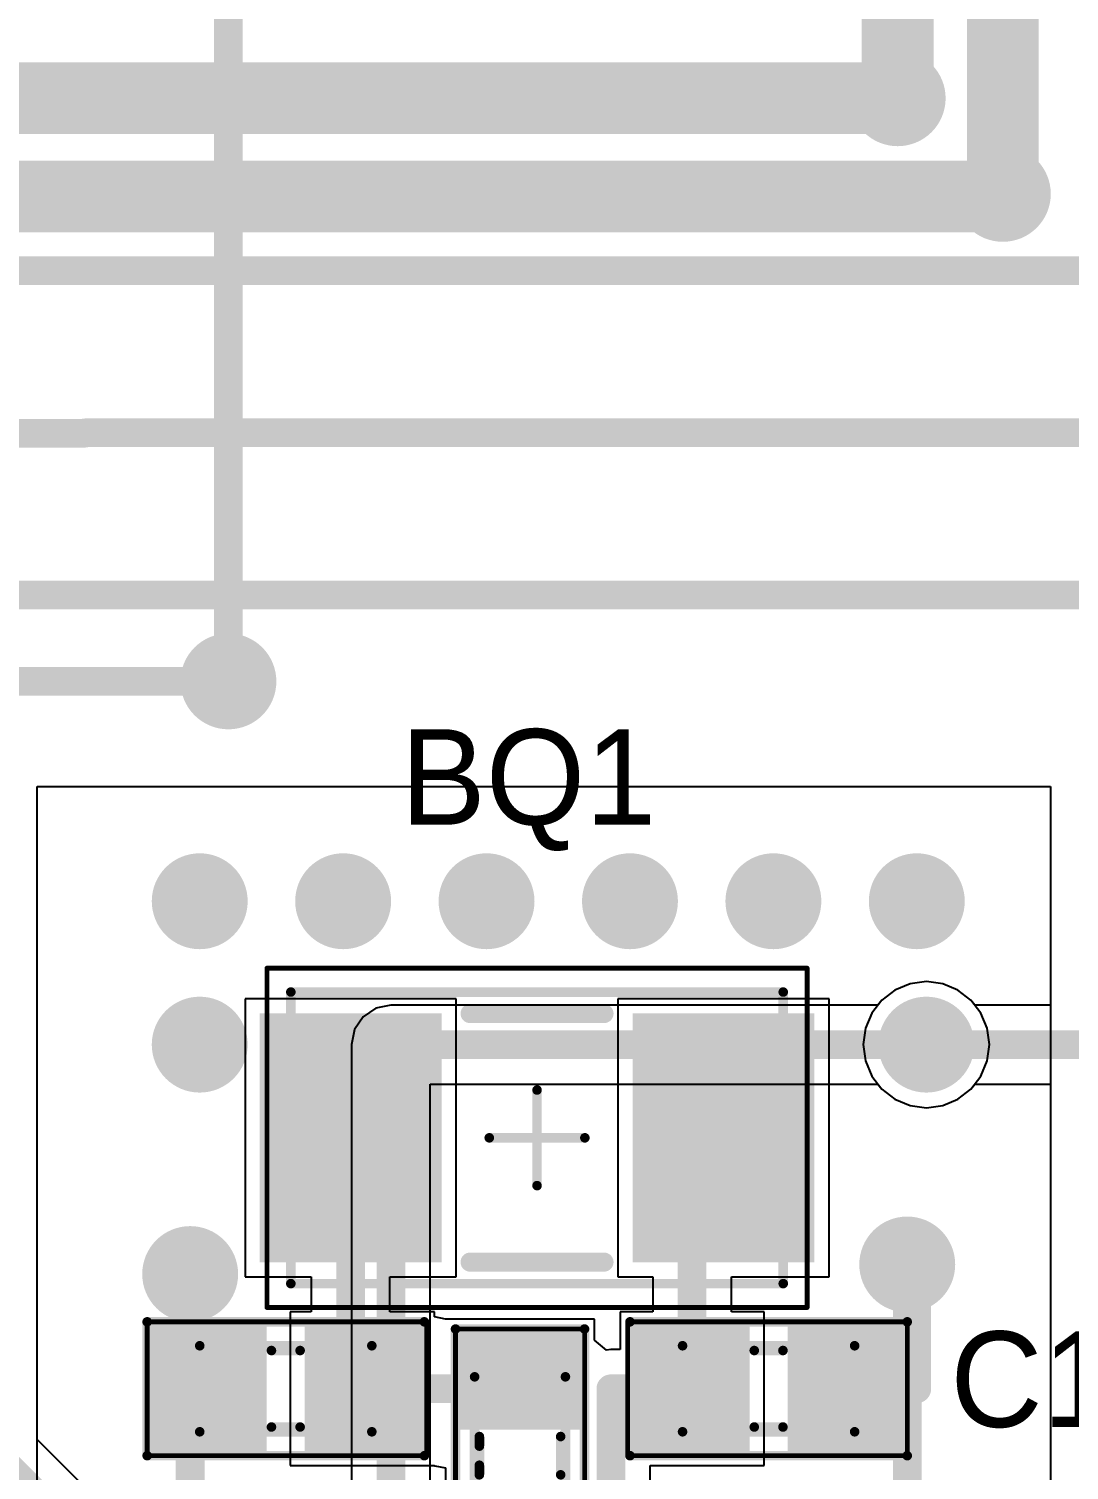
# Model space of a CAD drawing. Header units: millimetres. Extents: x 29 to 180, y 30 to 200.
# Drawn here: x 88.21 to 99.09, y 160.55 to 175.63 of the extents above; entities that cross this region are included whole.
import ezdxf

# ---------------------------------------------------------------- set-up
doc = ezdxf.new("R2010")
doc.units = ezdxf.units.MM
for name, color, linetype in [('BottomLayer', 5, 'Continuous'), ('BottomSolder', 6, 'Continuous'), ('Mechanical13', 56, 'Continuous'), ('Mechanical15', 56, 'Continuous'), ('MultiLayer', 9, 'Continuous'), ('TopLayer', 1, 'Continuous'), ('TopOverlay', 2, 'Continuous'), ('TopPaste', 8, 'Continuous'), ('TopSolder', 216, 'Continuous'), ('ViaHoleLayer', 16, 'Continuous')]:
    doc.layers.add(name, color=color, linetype=linetype)

# ---------------------------------------------------------------- blocks, each defined once
blk = doc.blocks.new('DFN390P500X135_2N_203')
at = {"layer": 'Mechanical13', "const_width": 0.0999998}
for points in [[(-2.5750012, -1.52500076), (-2.5750012, 1.52499822)], [(-2.5750012, 1.52499822), (2.57499866, 1.52499822)], [(2.57499866, -1.52500076), (2.57499866, 1.52499822)], [(-2.5750012, -1.52500076), (2.57499866, -1.52500076)]]:
    blk.add_lwpolyline(points, dxfattribs=at)
at = {"layer": 'Mechanical13', "const_width": 0.0499999}
for points in [[(-2.59999988, 1.52499822, 1), (-2.55000252, 1.52499822, 1)], [(-2.59999988, 1.52499822, 1), (-2.55000252, 1.52499822, 1)], [(2.54999998, 1.52499822, 1), (2.59999734, 1.52499822, 1)], [(2.54999998, 1.52499822, 1), (2.59999734, 1.52499822, 1)], [(-2.59999988, -1.52500076, 1), (-2.55000252, -1.52500076, 1)], [(-2.59999988, -1.52500076, 1), (-2.55000252, -1.52500076, 1)], [(2.54999998, -1.52500076, 1), (2.59999734, -1.52500076, 1)], [(2.54999998, -1.52500076, 1), (2.59999734, -1.52500076, 1)]]:
    blk.add_lwpolyline(points, format="xyb", close=True, dxfattribs=at)
at = {"layer": 'Mechanical15'}
for points, const_width in [([(-2.8250007, -1.77500026), (-2.8250007, 1.77500026)], 0.0499999), ([(-2.8250007, 1.77500026), (2.82499816, 1.77500026)], 0.0499999), ([(2.82499816, -1.77500026), (2.82499816, 1.77500026)], 0.0499999), ([(0, -0.50000154), (0, 0.499999)], 0.0999998), ([(-0.50000154, 0), (0.499999, 0)], 0.0999998), ([(-2.8250007, -1.77500026), (2.82499816, -1.77500026)], 0.0499999)]:
    blk.add_lwpolyline(points, dxfattribs=dict(at, const_width=const_width))
for points, const_width in [([(-2.83750004, 1.77500026, 1), (-2.81250136, 1.77500026, 1)], 0.02499868), ([(-2.83750004, 1.77500026, 1), (-2.81250136, 1.77500026, 1)], 0.02499868), ([(2.81249882, 1.77500026, 1), (2.8374975, 1.77500026, 1)], 0.02499868), ([(2.81249882, 1.77500026, 1), (2.8374975, 1.77500026, 1)], 0.02499868), ([(-0.02499868, 0.499999, 1), (0.02499868, 0.499999, 1)], 0.0499999), ([(-0.52500022, 0, 1), (-0.47500286, 0, 1)], 0.0499999), ([(0.47500032, 0, 1), (0.52499768, 0, 1)], 0.0499999), ([(-0.02499868, -0.50000154, 1), (0.02499868, -0.50000154, 1)], 0.0499999), ([(-2.83750004, -1.77500026, 1), (-2.81250136, -1.77500026, 1)], 0.02499868), ([(-2.83750004, -1.77500026, 1), (-2.81250136, -1.77500026, 1)], 0.02499868), ([(2.81249882, -1.77500026, 1), (2.8374975, -1.77500026, 1)], 0.02499868), ([(2.81249882, -1.77500026, 1), (2.8374975, -1.77500026, 1)], 0.02499868)]:
    blk.add_lwpolyline(points, format="xyb", close=True, dxfattribs=dict(at, const_width=const_width))
at = {"layer": 'TopLayer'}
for points in [[(-2.79999948, -1.20000014), (-1.10000288, -1.20000014), (-2.79999948, 1.20000014), (-1.10000288, 1.20000014)], [(1.10000034, -1.20000014), (2.79999694, -1.20000014), (1.10000034, 1.20000014), (2.79999694, 1.20000014)]]:
    blk.add_solid(points, dxfattribs=at)
at = {"layer": 'TopOverlay', "const_width": 0.1999996}
for points in [[(-0.7000011399999999, 1.29999994), (0.7000011399999999, 1.29999994)], [(-0.7000011399999999, -1.29999994), (0.7000011399999999, -1.29999994)]]:
    blk.add_lwpolyline(points, dxfattribs=at)
at = {"layer": 'TopOverlay', "const_width": 0.0999998}
for points in [[(-0.75000104, 1.29999994, 1), (-0.6500012399999999, 1.29999994, 1)], [(0.6500012399999999, 1.29999994, 1), (0.75000104, 1.29999994, 1)], [(-0.75000104, -1.29999994, 1), (-0.6500012399999999, -1.29999994, 1)], [(0.6500012399999999, -1.29999994, 1), (0.75000104, -1.29999994, 1)]]:
    blk.add_lwpolyline(points, format="xyb", close=True, dxfattribs=at)
at = {"layer": 'TopPaste'}
for points in [[(-2.79999948, -1.20000014), (-1.10000288, -1.20000014), (-2.79999948, 1.20000014), (-1.10000288, 1.20000014)], [(1.10000034, -1.20000014), (2.79999694, -1.20000014), (1.10000034, 1.20000014), (2.79999694, 1.20000014)]]:
    blk.add_solid(points, dxfattribs=at)
at = {"layer": 'TopSolder'}
for points in [[(-2.90159948, -1.30160014), (-0.99840288, -1.30160014), (-2.90159948, 1.30160014), (-0.99840288, 1.30160014)], [(0.99840034, -1.30160014), (2.90159694, -1.30160014), (0.99840034, 1.30160014), (2.90159694, 1.30160014)]]:
    blk.add_solid(points, dxfattribs=at)
blk = doc.blocks.new('SMD_C_0603_205')
at = {"layer": 'Mechanical13', "const_width": 0.0999998}
for points in [[(-0.90000074, -0.45000164), (-0.90000074, 0.4499991)], [(-0.90000074, 0.4499991), (0.8999982, 0.4499991)], [(0.8999982, -0.45000164), (0.8999982, 0.4499991)], [(-0.90000074, -0.45000164), (0.8999982, -0.45000164)]]:
    blk.add_lwpolyline(points, dxfattribs=at)
at = {"layer": 'Mechanical13', "const_width": 0.0499999}
for points in [[(-0.9249994199999999, 0.4499991, 1), (-0.8750020599999999, 0.4499991, 1)], [(-0.9249994199999999, 0.4499991, 1), (-0.8750020599999999, 0.4499991, 1)], [(0.8749995199999999, 0.4499991, 1), (0.9249968799999999, 0.4499991, 1)], [(0.8749995199999999, 0.4499991, 1), (0.9249968799999999, 0.4499991, 1)], [(-0.9249994199999999, -0.45000164, 1), (-0.8750020599999999, -0.45000164, 1)], [(-0.9249994199999999, -0.45000164, 1), (-0.8750020599999999, -0.45000164, 1)], [(0.8749995199999999, -0.45000164, 1), (0.9249968799999999, -0.45000164, 1)], [(0.8749995199999999, -0.45000164, 1), (0.9249968799999999, -0.45000164, 1)]]:
    blk.add_lwpolyline(points, format="xyb", close=True, dxfattribs=at)
at = {"layer": 'Mechanical15', "const_width": 0.0499999}
for points in [[(-1.47500086, -0.7000011399999999), (-1.47500086, 0.7000011399999999)], [(-1.47500086, 0.7000011399999999), (1.44999964, 0.7000011399999999)], [(1.44999964, -0.7000011399999999), (1.44999964, 0.7000011399999999)], [(-1.47500086, -0.7000011399999999), (1.44999964, -0.7000011399999999)]]:
    blk.add_lwpolyline(points, dxfattribs=at)
at = {"layer": 'Mechanical15', "const_width": 0.02499868}
for points in [[(-1.4875002, 0.7000011399999999, 1), (-1.46250152, 0.7000011399999999, 1)], [(-1.4875002, 0.7000011399999999, 1), (-1.46250152, 0.7000011399999999, 1)], [(1.4375003, 0.7000011399999999, 1), (1.46249898, 0.7000011399999999, 1)], [(1.4375003, 0.7000011399999999, 1), (1.46249898, 0.7000011399999999, 1)], [(-1.4875002, -0.7000011399999999, 1), (-1.46250152, -0.7000011399999999, 1)], [(-1.4875002, -0.7000011399999999, 1), (-1.46250152, -0.7000011399999999, 1)], [(1.4375003, -0.7000011399999999, 1), (1.46249898, -0.7000011399999999, 1)], [(1.4375003, -0.7000011399999999, 1), (1.46249898, -0.7000011399999999, 1)]]:
    blk.add_lwpolyline(points, format="xyb", close=True, dxfattribs=at)
at = {"layer": 'TopLayer'}
for points in [[(-0.30000194, -0.5499989), (-0.30000194, 0.5499989), (-1.29999994, -0.5499989), (-1.29999994, 0.5499989)], [(1.2999974, -0.5499989), (1.2999974, 0.5499989), (0.2999994, -0.5499989), (0.2999994, 0.5499989)]]:
    blk.add_solid(points, dxfattribs=at)
at = {"layer": 'TopOverlay', "const_width": 0.0999998}
for points in [[(-1.44999964, -0.7000011399999999), (-1.44999964, 0.7000011399999999)], [(-1.44999964, 0.7000011399999999), (1.44999964, 0.7000011399999999)], [(1.44999964, -0.7000011399999999), (1.44999964, 0.7000011399999999)], [(-0.1499997, 0.3999992), (0.1499997, 0.3999992)], [(-0.1499997, -0.40000174), (0.1499997, -0.40000174)], [(-1.44999964, -0.7000011399999999), (1.44999964, -0.7000011399999999)]]:
    blk.add_lwpolyline(points, dxfattribs=at)
at = {"layer": 'TopOverlay', "const_width": 0.0499999}
for points in [[(-1.47499832, 0.7000011399999999, 1), (-1.42500096, 0.7000011399999999, 1)], [(-1.47499832, 0.7000011399999999, 1), (-1.42500096, 0.7000011399999999, 1)], [(1.42500096, 0.7000011399999999, 1), (1.47499832, 0.7000011399999999, 1)], [(1.42500096, 0.7000011399999999, 1), (1.47499832, 0.7000011399999999, 1)], [(-0.17499838, 0.3999992, 1), (-0.12500102, 0.3999992, 1)], [(0.12500102, 0.3999992, 1), (0.17499838, 0.3999992, 1)], [(-0.17499838, -0.40000174, 1), (-0.12500102, -0.40000174, 1)], [(0.12500102, -0.40000174, 1), (0.17499838, -0.40000174, 1)], [(-1.47499832, -0.7000011399999999, 1), (-1.42500096, -0.7000011399999999, 1)], [(-1.47499832, -0.7000011399999999, 1), (-1.42500096, -0.7000011399999999, 1)], [(1.42500096, -0.7000011399999999, 1), (1.47499832, -0.7000011399999999, 1)], [(1.42500096, -0.7000011399999999, 1), (1.47499832, -0.7000011399999999, 1)]]:
    blk.add_lwpolyline(points, format="xyb", close=True, dxfattribs=at)
at = {"layer": 'TopPaste'}
for points in [[(-0.30000194, -0.5499989), (-0.30000194, 0.5499989), (-1.29999994, -0.5499989), (-1.29999994, 0.5499989)], [(1.2999974, -0.5499989), (1.2999974, 0.5499989), (0.2999994, -0.5499989), (0.2999994, 0.5499989)]]:
    blk.add_solid(points, dxfattribs=at)
at = {"layer": 'TopSolder'}
for points in [[(-0.19840194, -0.6515989), (-0.19840194, 0.6515989), (-1.40159994, -0.6515989), (-1.40159994, 0.6515989)], [(1.4015974, -0.6515989), (1.4015974, 0.6515989), (0.1983994, -0.6515989), (0.1983994, 0.6515989)]]:
    blk.add_solid(points, dxfattribs=at)
blk = doc.blocks.new('SMD_C_0603_206')
at = {"layer": 'Mechanical13', "const_width": 0.0999998}
for points in [[(-0.90000074, 0.4499991), (-0.90000074, -0.45000164)], [(0.8999982, 0.4499991), (-0.90000074, 0.4499991)], [(0.8999982, 0.4499991), (0.8999982, -0.45000164)], [(0.8999982, -0.45000164), (-0.90000074, -0.45000164)]]:
    blk.add_lwpolyline(points, dxfattribs=at)
at = {"layer": 'Mechanical13', "const_width": 0.0499999}
for points in [[(-0.9249994199999999, 0.4499991, 1), (-0.8750020599999999, 0.4499991, 1)], [(-0.9249994199999999, 0.4499991, 1), (-0.8750020599999999, 0.4499991, 1)], [(0.8749995199999999, 0.4499991, 1), (0.9249968799999999, 0.4499991, 1)], [(0.8749995199999999, 0.4499991, 1), (0.9249968799999999, 0.4499991, 1)], [(-0.9249994199999999, -0.45000164, 1), (-0.8750020599999999, -0.45000164, 1)], [(-0.9249994199999999, -0.45000164, 1), (-0.8750020599999999, -0.45000164, 1)], [(0.8749995199999999, -0.45000164, 1), (0.9249968799999999, -0.45000164, 1)], [(0.8749995199999999, -0.45000164, 1), (0.9249968799999999, -0.45000164, 1)]]:
    blk.add_lwpolyline(points, format="xyb", close=True, dxfattribs=at)
at = {"layer": 'Mechanical15', "const_width": 0.0499999}
for points in [[(-1.47500086, 0.7000011399999999), (-1.47500086, -0.7000011399999999)], [(1.44999964, 0.7000011399999999), (-1.47500086, 0.7000011399999999)], [(1.44999964, 0.7000011399999999), (1.44999964, -0.7000011399999999)], [(1.44999964, -0.7000011399999999), (-1.47500086, -0.7000011399999999)]]:
    blk.add_lwpolyline(points, dxfattribs=at)
at = {"layer": 'Mechanical15', "const_width": 0.02499868}
for points in [[(-1.4875002, 0.7000011399999999, 1), (-1.46250152, 0.7000011399999999, 1)], [(-1.4875002, 0.7000011399999999, 1), (-1.46250152, 0.7000011399999999, 1)], [(1.4375003, 0.7000011399999999, 1), (1.46249898, 0.7000011399999999, 1)], [(1.4375003, 0.7000011399999999, 1), (1.46249898, 0.7000011399999999, 1)], [(-1.4875002, -0.7000011399999999, 1), (-1.46250152, -0.7000011399999999, 1)], [(-1.4875002, -0.7000011399999999, 1), (-1.46250152, -0.7000011399999999, 1)], [(1.4375003, -0.7000011399999999, 1), (1.46249898, -0.7000011399999999, 1)], [(1.4375003, -0.7000011399999999, 1), (1.46249898, -0.7000011399999999, 1)]]:
    blk.add_lwpolyline(points, format="xyb", close=True, dxfattribs=at)
at = {"layer": 'TopLayer'}
for points in [[(-0.30000194, -0.5499989), (-0.30000194, 0.5499989), (-1.29999994, -0.5499989), (-1.29999994, 0.5499989)], [(1.2999974, -0.5499989), (1.2999974, 0.5499989), (0.2999994, -0.5499989), (0.2999994, 0.5499989)]]:
    blk.add_solid(points, dxfattribs=at)
at = {"layer": 'TopOverlay', "const_width": 0.0999998}
for points in [[(-1.44999964, 0.7000011399999999), (-1.44999964, -0.7000011399999999)], [(1.44999964, 0.7000011399999999), (-1.44999964, 0.7000011399999999)], [(1.44999964, 0.7000011399999999), (1.44999964, -0.7000011399999999)], [(0.1499997, 0.3999992), (-0.1499997, 0.3999992)], [(0.1499997, -0.40000174), (-0.1499997, -0.40000174)], [(1.44999964, -0.7000011399999999), (-1.44999964, -0.7000011399999999)]]:
    blk.add_lwpolyline(points, dxfattribs=at)
at = {"layer": 'TopOverlay', "const_width": 0.0499999}
for points in [[(-1.47499832, 0.7000011399999999, 1), (-1.42500096, 0.7000011399999999, 1)], [(-1.47499832, 0.7000011399999999, 1), (-1.42500096, 0.7000011399999999, 1)], [(1.42500096, 0.7000011399999999, 1), (1.47499832, 0.7000011399999999, 1)], [(1.42500096, 0.7000011399999999, 1), (1.47499832, 0.7000011399999999, 1)], [(-0.17499838, 0.3999992, 1), (-0.12500102, 0.3999992, 1)], [(0.12500102, 0.3999992, 1), (0.17499838, 0.3999992, 1)], [(-0.17499838, -0.40000174, 1), (-0.12500102, -0.40000174, 1)], [(0.12500102, -0.40000174, 1), (0.17499838, -0.40000174, 1)], [(-1.47499832, -0.7000011399999999, 1), (-1.42500096, -0.7000011399999999, 1)], [(-1.47499832, -0.7000011399999999, 1), (-1.42500096, -0.7000011399999999, 1)], [(1.42500096, -0.7000011399999999, 1), (1.47499832, -0.7000011399999999, 1)], [(1.42500096, -0.7000011399999999, 1), (1.47499832, -0.7000011399999999, 1)]]:
    blk.add_lwpolyline(points, format="xyb", close=True, dxfattribs=at)
at = {"layer": 'TopPaste'}
for points in [[(-0.30000194, -0.5499989), (-0.30000194, 0.5499989), (-1.29999994, -0.5499989), (-1.29999994, 0.5499989)], [(1.2999974, -0.5499989), (1.2999974, 0.5499989), (0.2999994, -0.5499989), (0.2999994, 0.5499989)]]:
    blk.add_solid(points, dxfattribs=at)
at = {"layer": 'TopSolder'}
for points in [[(-0.19840194, -0.6515989), (-0.19840194, 0.6515989), (-1.40159994, -0.6515989), (-1.40159994, 0.6515989)], [(1.4015974, -0.6515989), (1.4015974, 0.6515989), (0.1983994, -0.6515989), (0.1983994, 0.6515989)]]:
    blk.add_solid(points, dxfattribs=at)
blk = doc.blocks.new('SMD_R_0603_420')
at = {"layer": 'Mechanical13', "const_width": 0.0999998}
for points in [[(-0.8249996199999999, 0.47500032), (-0.8249996199999999, -0.47500032)], [(-0.8249996199999999, 0.47500032), (0.8249996199999999, 0.47500032)], [(0.8249996199999999, 0.47500032), (0.8249996199999999, -0.47500032)], [(-0.8249996199999999, -0.47500032), (0.8249996199999999, -0.47500032)]]:
    blk.add_lwpolyline(points, dxfattribs=at)
at = {"layer": 'Mechanical13', "const_width": 0.0499999}
for points in [[(-0.8499983, 0.47500032, 1), (-0.80000094, 0.47500032, 1)], [(-0.8499983, 0.47500032, 1), (-0.80000094, 0.47500032, 1)], [(0.80000094, 0.47500032, 1), (0.8499983, 0.47500032, 1)], [(0.80000094, 0.47500032, 1), (0.8499983, 0.47500032, 1)], [(-0.8499983, -0.47500032, 1), (-0.80000094, -0.47500032, 1)], [(-0.8499983, -0.47500032, 1), (-0.80000094, -0.47500032, 1)], [(0.80000094, -0.47500032, 1), (0.8499983, -0.47500032, 1)], [(0.80000094, -0.47500032, 1), (0.8499983, -0.47500032, 1)]]:
    blk.add_lwpolyline(points, format="xyb", close=True, dxfattribs=at)
at = {"layer": 'Mechanical15', "const_width": 0.0499999}
for points in [[(-1.32500116, 0.67499992), (-1.32500116, -0.67499992)], [(-1.32500116, 0.67499992), (1.32500116, 0.67499992)], [(1.32500116, 0.67499992), (1.32500116, -0.67499992)], [(-1.32500116, -0.67499992), (1.32500116, -0.67499992)]]:
    blk.add_lwpolyline(points, dxfattribs=at)
at = {"layer": 'Mechanical15', "const_width": 0.02499868}
for points in [[(-1.3375005, 0.67499992, 1), (-1.31250182, 0.67499992, 1)], [(-1.3375005, 0.67499992, 1), (-1.31250182, 0.67499992, 1)], [(1.31250182, 0.67499992, 1), (1.3375005, 0.67499992, 1)], [(1.31250182, 0.67499992, 1), (1.3375005, 0.67499992, 1)], [(-1.3375005, -0.67499992, 1), (-1.31250182, -0.67499992, 1)], [(-1.3375005, -0.67499992, 1), (-1.31250182, -0.67499992, 1)], [(1.31250182, -0.67499992, 1), (1.3375005, -0.67499992, 1)], [(1.31250182, -0.67499992, 1), (1.3375005, -0.67499992, 1)]]:
    blk.add_lwpolyline(points, format="xyb", close=True, dxfattribs=at)
at = {"layer": 'TopLayer'}
for points in [[(-0.37500052, -0.52500022), (-0.37500052, 0.52500022), (-1.17499892, -0.52500022), (-1.17499892, 0.52500022)], [(1.17499892, -0.52500022), (1.17499892, 0.52500022), (0.37500052, -0.52500022), (0.37500052, 0.52500022)]]:
    blk.add_solid(points, dxfattribs=at)
at = {"layer": 'TopOverlay', "const_width": 0.0999998}
for points in [[(-1.32500116, 0.67499992), (1.32500116, 0.67499992)], [(-1.32500116, 0.67499992), (-1.32500116, -0.67499992)], [(1.32500116, 0.67499992), (1.32500116, -0.67499992)], [(-0.1999996, 0.42500042), (-0.0999998, 0.42500042)], [(-0.0999998, 0.42500042), (0.0999998, 0.42500042)], [(0.0999998, 0.42500042), (0.1999996, 0.42500042)], [(-0.1999996, -0.42500042), (0.1999996, -0.42500042)], [(-1.32500116, -0.67499992), (1.32500116, -0.67499992)]]:
    blk.add_lwpolyline(points, dxfattribs=at)
at = {"layer": 'TopOverlay', "const_width": 0.0499999}
for points in [[(-1.34999984, 0.67499992, 1), (-1.30000248, 0.67499992, 1)], [(-1.34999984, 0.67499992, 1), (-1.30000248, 0.67499992, 1)], [(1.30000248, 0.67499992, 1), (1.34999984, 0.67499992, 1)], [(1.30000248, 0.67499992, 1), (1.34999984, 0.67499992, 1)], [(-0.22499828, 0.42500042, 1), (-0.17500092, 0.42500042, 1)], [(-0.12499848, 0.42500042, 1), (-0.07500111999999999, 0.42500042, 1)], [(-0.12499848, 0.42500042, 1), (-0.07500111999999999, 0.42500042, 1)], [(0.07500111999999999, 0.42500042, 1), (0.12499848, 0.42500042, 1)], [(0.07500111999999999, 0.42500042, 1), (0.12499848, 0.42500042, 1)], [(0.17500092, 0.42500042, 1), (0.22499828, 0.42500042, 1)], [(-0.22499828, -0.42500042, 1), (-0.17500092, -0.42500042, 1)], [(0.17500092, -0.42500042, 1), (0.22499828, -0.42500042, 1)], [(-1.34999984, -0.67499992, 1), (-1.30000248, -0.67499992, 1)], [(-1.34999984, -0.67499992, 1), (-1.30000248, -0.67499992, 1)], [(1.30000248, -0.67499992, 1), (1.34999984, -0.67499992, 1)], [(1.30000248, -0.67499992, 1), (1.34999984, -0.67499992, 1)]]:
    blk.add_lwpolyline(points, format="xyb", close=True, dxfattribs=at)
at = {"layer": 'TopPaste'}
for points in [[(-0.37500052, -0.52500022), (-0.37500052, 0.52500022), (-1.17499892, -0.52500022), (-1.17499892, 0.52500022)], [(1.17499892, -0.52500022), (1.17499892, 0.52500022), (0.37500052, -0.52500022), (0.37500052, 0.52500022)]]:
    blk.add_solid(points, dxfattribs=at)
at = {"layer": 'TopSolder'}
for points in [[(-0.27340052, -0.6266002199999999), (-0.27340052, 0.6266002199999999), (-1.27659892, -0.6266002199999999), (-1.27659892, 0.6266002199999999)], [(1.27659892, -0.6266002199999999), (1.27659892, 0.6266002199999999), (0.27340052, -0.6266002199999999), (0.27340052, 0.6266002199999999)]]:
    blk.add_solid(points, dxfattribs=at)

msp = doc.modelspace()

# ---------------------------------------------------------------- linework, layer by layer
at = {"layer": 'BottomLayer'}
for p, q in [((88.29999866, 167.6999948), (98.90000031999999, 167.69999988)), ((88.29999866, 158.5000005), (88.29999866, 167.6999948)), ((98.90000031999999, 167.69999988), (98.90000031999999, 158.49999542)), ((97.27017884, 165.57126906), (97.13356239999999, 165.46643818)), ((97.42927173999999, 165.63716682), (97.27017884, 165.57126906)), ((97.60000038, 165.65964328), (97.42927173999999, 165.63716682)), ((97.77072901999999, 165.63716682), (97.60000038, 165.65964328)), ((97.92982192, 165.57126906), (97.77072901999999, 165.63716682)), ((98.06643835999999, 165.46643818), (97.92982192, 165.57126906)), ((92.00000141999999, 165.41191454), (91.84236901999999, 165.38055824)), ((97.09172351999999, 165.41191454), (92.00000141999999, 165.41191454)), ((97.13356239999999, 165.46643818), (97.09172351999999, 165.41191454)), ((98.17126924, 165.32982174), (98.06643835999999, 165.46643818)), ((91.70873454, 165.29126708), (91.61944337999999, 165.1576326)), ((91.84236901999999, 165.38055824), (91.70873454, 165.29126708)), ((98.237167, 165.17072884), (98.17126924, 165.32982174)), ((91.61944337999999, 165.1576326), (91.58808708, 165.0000002)), ((98.25964345999999, 165.0000002), (98.237167, 165.17072884)), ((91.58808708, 165.0000002), (91.58808708, 160.3082773)), ((98.237167, 164.82927156), (98.25964345999999, 165.0000002)), ((98.17126924, 164.67017866), (98.237167, 164.82927156)), ((98.06643835999999, 164.53356222), (98.17126924, 164.67017866)), ((92.41191576, 160.3082773), (92.41191576, 164.58808586)), ((92.41191576, 164.58808586), (97.09172351999999, 164.58808586)), ((97.09172351999999, 164.58808586), (97.13356239999999, 164.53356222)), ((97.13356239999999, 164.53356222), (97.27017884, 164.42873134)), ((97.92982192, 164.42873134), (98.06643835999999, 164.53356222)), ((97.27017884, 164.42873134), (97.42927173999999, 164.36283358)), ((97.42927173999999, 164.36283358), (97.60000038, 164.34035712)), ((97.60000038, 164.34035712), (97.77072901999999, 164.36283358)), ((97.77072901999999, 164.36283358), (97.92982192, 164.42873134))]:
    msp.add_line(p, q, dxfattribs=at)
for points, const_width in [([(98.39986415999999, 173.89971316), (98.39986415999999, 198.90000098)], 0.75000104), ([(97.30000098, 174.90000072), (97.30000098, 198.50000178)], 0.75000104), ([(90.29999973999999, 168.80000022), (90.29999973999999, 183.5000013)], 0.2999994), ([(92.00000141999999, 159.80000044), (92.00000141999999, 165.0000002)], 0.2999994), ([(92.00000141999999, 165.0000002), (97.60000038, 165.0000002)], 0.2999994), ([(97.40000078, 159.00000204), (97.40000078, 162.69999972)], 0.2999994), ([(89.90000054, 159.00000204), (89.90000054, 162.59999992)], 0.2999994)]:
    msp.add_lwpolyline(points, dxfattribs=dict(at, const_width=const_width))
for points, const_width in [([(97.10000138, 174.90000072, 1), (97.50000057999999, 174.90000072, 1)], 0.3999992), ([(97.11250072, 174.90000072, 1), (97.48750124, 174.90000072, 1)], 0.37500052), ([(98.19986456, 173.89971316, 1), (98.59986375999999, 173.89971316, 1)], 0.3999992), ([(98.2123639, 173.89971316, 1), (98.58736442, 173.89971316, 1)], 0.37500052), ([(90.10000013999999, 168.80000022, 1), (90.49999933999999, 168.80000022, 1)], 0.3999992), ([(90.22500115999999, 168.80000022, 1), (90.37499831999999, 168.80000022, 1)], 0.1499997), ([(89.79997279999999, 166.49994894, 1), (90.19997199999999, 166.49994894, 1)], 0.3999992), ([(91.29997234, 166.49994894, 1), (91.69997153999999, 166.49994894, 1)], 0.3999992), ([(92.79997188, 166.49994894, 1), (93.19997108, 166.49994894, 1)], 0.3999992), ([(94.29997141999999, 166.49994894, 1), (94.69997061999999, 166.49994894, 1)], 0.3999992), ([(95.79997096, 166.49994894, 1), (96.19997015999999, 166.49994894, 1)], 0.3999992), ([(97.2999705, 166.49994894, 1), (97.6999697, 166.49994894, 1)], 0.3999992), ([(89.79997279999999, 164.9999494, 1), (90.19997199999999, 164.9999494, 1)], 0.3999992), ([(97.40000078, 165.0000002, 1), (97.79999998, 165.0000002, 1)], 0.3999992), ([(91.92500283999999, 165.0000002, 1), (92.07499999999999, 165.0000002, 1)], 0.1499997), ([(91.92500283999999, 165.0000002, 1), (92.07499999999999, 165.0000002, 1)], 0.1499997), ([(97.5250018, 165.0000002, 1), (97.67499896, 165.0000002, 1)], 0.1499997), ([(89.70000094, 162.59999992, 1), (90.10000013999999, 162.59999992, 1)], 0.3999992), ([(97.20000118, 162.69999972, 1), (97.60000038, 162.69999972, 1)], 0.3999992), ([(97.3250022, 162.69999972, 1), (97.47499936, 162.69999972, 1)], 0.1499997), ([(89.82500196, 162.59999992, 1), (89.97499911999999, 162.59999992, 1)], 0.1499997)]:
    msp.add_lwpolyline(points, format="xyb", close=True, dxfattribs=dict(at, const_width=const_width))
at = {"layer": 'BottomSolder', "const_width": 0.5015992}
for points in [[(97.04920138, 174.90000072, 1), (97.55080058, 174.90000072, 1)], [(98.14906456, 173.89971316, 1), (98.65066376, 173.89971316, 1)], [(90.04920014, 168.80000022, 1), (90.55079934, 168.80000022, 1)], [(89.7491728, 166.49994894, 1), (90.250772, 166.49994894, 1)], [(91.24917234, 166.49994894, 1), (91.75077153999999, 166.49994894, 1)], [(92.74917187999999, 166.49994894, 1), (93.25077107999999, 166.49994894, 1)], [(94.24917142, 166.49994894, 1), (94.75077062, 166.49994894, 1)], [(95.74917096, 166.49994894, 1), (96.25077015999999, 166.49994894, 1)], [(97.24917049999999, 166.49994894, 1), (97.75076969999999, 166.49994894, 1)], [(89.7491728, 164.9999494, 1), (90.250772, 164.9999494, 1)], [(97.34920077999999, 165.0000002, 1), (97.85079997999999, 165.0000002, 1)], [(97.14920117999999, 162.69999972, 1), (97.65080037999999, 162.69999972, 1)], [(89.64920094, 162.59999992, 1), (90.15080014, 162.59999992, 1)]]:
    msp.add_lwpolyline(points, format="xyb", close=True, dxfattribs=at)
at = {"layer": 'MultiLayer', "const_width": 0.3999992}
for points in [[(97.10000138, 174.90000072, 1), (97.50000057999999, 174.90000072, 1)], [(98.19986456, 173.89971316, 1), (98.59986375999999, 173.89971316, 1)], [(90.10000013999999, 168.80000022, 1), (90.49999933999999, 168.80000022, 1)], [(89.79997279999999, 166.49994894, 1), (90.19997199999999, 166.49994894, 1)], [(91.29997234, 166.49994894, 1), (91.69997153999999, 166.49994894, 1)], [(92.79997188, 166.49994894, 1), (93.19997108, 166.49994894, 1)], [(94.29997141999999, 166.49994894, 1), (94.69997061999999, 166.49994894, 1)], [(95.79997096, 166.49994894, 1), (96.19997015999999, 166.49994894, 1)], [(97.2999705, 166.49994894, 1), (97.6999697, 166.49994894, 1)], [(89.79997279999999, 164.9999494, 1), (90.19997199999999, 164.9999494, 1)], [(97.40000078, 165.0000002, 1), (97.79999998, 165.0000002, 1)], [(89.70000094, 162.59999992, 1), (90.10000013999999, 162.59999992, 1)], [(97.20000118, 162.69999972, 1), (97.60000038, 162.69999972, 1)]]:
    msp.add_lwpolyline(points, format="xyb", close=True, dxfattribs=at)
at = {"layer": 'TopLayer'}
for p, q in [((88.29999866, 160.86812124), (88.3000012, 167.69999988)), ((88.3000012, 167.69999988), (98.90000031999999, 167.69999988)), ((98.90000031999999, 167.69999988), (98.90000031999999, 165.41191454)), ((97.27017884, 165.57126906), (97.13356239999999, 165.46643818)), ((97.42927173999999, 165.63716682), (97.27017884, 165.57126906)), ((97.60000038, 165.65964328), (97.42927173999999, 165.63716682)), ((97.77072901999999, 165.63716682), (97.60000038, 165.65964328)), ((97.92982192, 165.57126906), (97.77072901999999, 165.63716682)), ((98.06643835999999, 165.46643818), (97.92982192, 165.57126906)), ((92.68212858, 165.47898832), (90.47413198, 165.47898832)), ((90.47413198, 165.47898832), (90.47413198, 162.57098804)), ((92.68212858, 162.57098804), (92.68212858, 165.47898832)), ((96.58212839999999, 165.47898832), (94.3741318, 165.47898832)), ((94.3741318, 165.47898832), (94.3741318, 162.57098804)), ((96.58212839999999, 162.57098804), (96.58212839999999, 165.47898832)), ((97.13356239999999, 165.46643818), (97.02873152, 165.32982174)), ((98.10827723999999, 165.41191454), (98.06643835999999, 165.46643818)), ((98.90000031999999, 165.41191454), (98.10827723999999, 165.41191454)), ((97.02873152, 165.32982174), (96.96283376, 165.17072884)), ((96.96283376, 165.17072884), (96.94035729999999, 165.0000002)), ((96.94035729999999, 165.0000002), (96.96283376, 164.82927156)), ((96.96283376, 164.82927156), (97.02873152, 164.67017866)), ((97.02873152, 164.67017866), (97.13356239999999, 164.53356222)), ((97.13356239999999, 164.53356222), (97.27017884, 164.42873134)), ((97.92982192, 164.42873134), (98.06643835999999, 164.53356222)), ((98.06643835999999, 164.53356222), (98.10827723999999, 164.58808586)), ((98.10827723999999, 164.58808586), (98.90000031999999, 164.58808586)), ((98.90000031999999, 164.58808586), (98.89999777999999, 160.40171882)), ((97.27017884, 164.42873134), (97.42927173999999, 164.36283358)), ((97.42927173999999, 164.36283358), (97.60000038, 164.34035712)), ((97.60000038, 164.34035712), (97.77072901999999, 164.36283358)), ((97.77072901999999, 164.36283358), (97.92982192, 164.42873134)), ((90.47413198, 162.57098804), (91.16621594, 162.57098804)), ((91.16621594, 162.57098804), (91.16621594, 162.20399868)), ((91.99004461999999, 162.20399868), (91.99004461999999, 162.57098804)), ((91.99004461999999, 162.57098804), (92.68212858, 162.57098804)), ((94.3741318, 162.57098804), (94.73809093999999, 162.57098804)), ((94.73809093999999, 162.57098804), (94.73809093999999, 162.20400122)), ((95.56191962, 162.20400122), (95.56191962, 162.57098804)), ((95.56191962, 162.57098804), (96.58212839999999, 162.57098804)), ((91.16621594, 162.20399868), (90.94600301999999, 162.20399868)), ((90.94600301999999, 162.20399868), (90.94600301999999, 160.59600088)), ((92.45400101999999, 162.20399868), (91.99004461999999, 162.20399868)), ((92.45400101999999, 162.15313264), (92.45400101999999, 162.20399868)), ((92.57100865999999, 162.12900264), (92.45400101999999, 162.15313264)), ((92.57100865999999, 162.1290001), (92.57100865999999, 162.12900264)), ((94.12900656, 162.1290001), (92.57100865999999, 162.1290001)), ((94.12900656, 161.90739018), (94.12900656, 162.1290001)), ((94.73809093999999, 162.20400122), (94.39600628, 162.20400122)), ((94.39600628, 162.20400122), (94.39600628, 161.81191666)), ((95.90400428, 162.20400122), (95.56191962, 162.20400122)), ((95.90400428, 160.59600342), (95.90400428, 162.20400122)), ((94.2560091, 161.80316382), (94.12900656, 161.90739018)), ((94.30000444, 161.81191666), (94.2560091, 161.80316382)), ((94.39600628, 161.81191666), (94.30000444, 161.81191666)), ((88.86640088, 160.30171902), (88.29999866, 160.86812124)), ((90.94600301999999, 160.59600088), (92.45104699999999, 160.59600088)), ((92.45104699999999, 160.59600088), (92.46046278, 160.59466738)), ((92.46046278, 160.59466738), (92.57100611999999, 160.57186834)), ((94.71191624, 159.30000144), (94.71191624, 160.59600342)), ((94.71191624, 160.59600342), (95.90400428, 160.59600342)), ((92.57100611999999, 160.57186834), (92.57100611999999, 160.31998924))]:
    msp.add_line(p, q, dxfattribs=at)
for points, const_width in [([(63.5, 174.90000072), (97.30000098, 174.90000072)], 0.75000104), ([(62.22900178, 173.87099846), (97.32900269999999, 173.87099846)], 0.75000104), ([(97.32900269999999, 173.871001), (98.3290007, 173.871001)], 0.75000104), ([(97.32900269999999, 173.87099846), (97.32900269999999, 173.871001)], 0.75000104), ([(98.3290007, 173.871001), (98.35771285999999, 173.89971316)], 0.75000104), ([(98.35771285999999, 173.89971316), (98.39986415999999, 173.89971316)], 0.75000104), ([(98.39986415999999, 173.89971316), (98.39986415999999, 173.90000018)], 0.75000104), ([(86.5413179, 173.09571172), (104.80000122, 173.09571172)], 0.2999994), ([(87.06697344, 171.3959996), (88.7959997, 171.3959996)], 0.2999994), ([(88.7959997, 171.3959996), (88.8000002, 171.4000001)], 0.2999994), ([(88.8000002, 171.4000001), (99.60000146, 171.4000001)], 0.2999994), ([(58.90400208, 169.70400146), (100.7960011, 169.70400146)], 0.2999994), ([(74.80000025999999, 168.80000022), (90.29999973999999, 168.80000022)], 0.2999994), ([(97.60000038, 165.0000002), (118.20000236, 165.0000002)], 0.2999994), ([(91.57813028, 161.42187172), (91.57813028, 164.02498818)], 0.2999994), ([(95.15000527999999, 163.69686336), (95.4781301, 164.02498818)], 0.2999994), ([(95.15000527999999, 161.40000232), (95.15000527999999, 163.69686336)], 0.2999994), ([(97.40000078, 162.69999972), (97.50000057999999, 162.59999992)], 0.2999994), ([(89.90000054, 161.60000192), (89.90000054, 162.59999992)], 0.2999994), ([(97.50000057999999, 161.39999978), (97.50000057999999, 162.59999992)], 0.2999994), ([(89.90000054, 161.60000192), (90.10000267999999, 161.39999978)], 0.2999994), ([(91.57813028, 161.42187172), (91.70000202, 161.29999998)], 0.2999994), ([(91.70000202, 161.39999978), (93.27500522, 161.39999978)], 0.2999994), ([(93.27500522, 161.39999978), (93.35000634, 161.4750009)], 0.2999994), ([(94.3000019, 161.39999978), (94.30000444, 161.40000232)], 0.2999994), ([(94.3000019, 159.30000144), (94.3000019, 161.39999978)], 0.2999994), ([(94.30000444, 161.40000232), (95.15000527999999, 161.40000232)], 0.2999994), ([(96.75000462, 161.40000232), (96.75000716, 161.39999978)], 0.2999994), ([(96.75000716, 161.39999978), (97.50000057999999, 161.39999978)], 0.2999994), ([(87.400003, 161.20000018), (88.70000293999999, 159.90000024)], 0.27999944)]:
    msp.add_lwpolyline(points, dxfattribs=dict(at, const_width=const_width))
for points, const_width in [([(97.10000138, 174.90000072, 1), (97.50000057999999, 174.90000072, 1)], 0.3999992), ([(97.11250072, 174.90000072, 1), (97.48750124, 174.90000072, 1)], 0.37500052), ([(98.19986456, 173.89971316, 1), (98.59986375999999, 173.89971316, 1)], 0.3999992), ([(97.14150244, 173.871001, 1), (97.51650296, 173.871001, 1)], 0.37500052), ([(97.14150244, 173.871001, 1), (97.51650296, 173.871001, 1)], 0.37500052), ([(97.14150244, 173.87099846, 1), (97.51650296, 173.87099846, 1)], 0.37500052), ([(97.14150244, 173.87099846, 1), (97.51650296, 173.87099846, 1)], 0.37500052), ([(98.14150044, 173.871001, 1), (98.51650095999999, 173.871001, 1)], 0.37500052), ([(98.14150044, 173.871001, 1), (98.51650095999999, 173.871001, 1)], 0.37500052), ([(98.1702126, 173.89971316, 1), (98.54521312, 173.89971316, 1)], 0.37500052), ([(98.1702126, 173.89971316, 1), (98.54521312, 173.89971316, 1)], 0.37500052), ([(98.2123639, 173.90000018, 1), (98.58736442, 173.90000018, 1)], 0.37500052), ([(98.2123639, 173.89971316, 1), (98.58736442, 173.89971316, 1)], 0.37500052), ([(98.2123639, 173.89971316, 1), (98.58736442, 173.89971316, 1)], 0.37500052), ([(88.72100112, 171.3959996, 1), (88.87099828, 171.3959996, 1)], 0.1499997), ([(88.72100112, 171.3959996, 1), (88.87099828, 171.3959996, 1)], 0.1499997), ([(88.72500162, 171.4000001, 1), (88.87499878, 171.4000001, 1)], 0.1499997), ([(88.72500162, 171.4000001, 1), (88.87499878, 171.4000001, 1)], 0.1499997), ([(90.10000013999999, 168.80000022, 1), (90.49999933999999, 168.80000022, 1)], 0.3999992), ([(90.22500115999999, 168.80000022, 1), (90.37499831999999, 168.80000022, 1)], 0.1499997), ([(89.79997279999999, 166.49994894, 1), (90.19997199999999, 166.49994894, 1)], 0.3999992), ([(91.29997234, 166.49994894, 1), (91.69997153999999, 166.49994894, 1)], 0.3999992), ([(92.79997188, 166.49994894, 1), (93.19997108, 166.49994894, 1)], 0.3999992), ([(94.29997141999999, 166.49994894, 1), (94.69997061999999, 166.49994894, 1)], 0.3999992), ([(95.79997096, 166.49994894, 1), (96.19997015999999, 166.49994894, 1)], 0.3999992), ([(97.2999705, 166.49994894, 1), (97.6999697, 166.49994894, 1)], 0.3999992), ([(89.79997279999999, 164.9999494, 1), (90.19997199999999, 164.9999494, 1)], 0.3999992), ([(97.40000078, 165.0000002, 1), (97.79999998, 165.0000002, 1)], 0.3999992), ([(97.5250018, 165.0000002, 1), (97.67499896, 165.0000002, 1)], 0.1499997), ([(91.5031317, 164.02498818, 1), (91.65312886, 164.02498818, 1)], 0.1499997), ([(95.40313151999999, 164.02498818, 1), (95.55312868, 164.02498818, 1)], 0.1499997), ([(95.07500669999999, 163.69686336, 1), (95.22500386, 163.69686336, 1)], 0.1499997), ([(95.07500669999999, 163.69686336, 1), (95.22500386, 163.69686336, 1)], 0.1499997), ([(89.70000094, 162.59999992, 1), (90.10000013999999, 162.59999992, 1)], 0.3999992), ([(97.20000118, 162.69999972, 1), (97.60000038, 162.69999972, 1)], 0.3999992), ([(97.3250022, 162.69999972, 1), (97.47499936, 162.69999972, 1)], 0.1499997), ([(89.82500196, 162.59999992, 1), (89.97499911999999, 162.59999992, 1)], 0.1499997), ([(97.42500199999999, 162.59999992, 1), (97.57499915999999, 162.59999992, 1)], 0.1499997), ([(97.42500199999999, 162.59999992, 1), (97.57499915999999, 162.59999992, 1)], 0.1499997), ([(89.82500196, 161.60000192, 1), (89.97499911999999, 161.60000192, 1)], 0.1499997), ([(89.82500196, 161.60000192, 1), (89.97499911999999, 161.60000192, 1)], 0.1499997), ([(90.02500409999999, 161.39999978, 1), (90.17500126, 161.39999978, 1)], 0.1499997), ([(91.5031317, 161.42187172, 1), (91.65312886, 161.42187172, 1)], 0.1499997), ([(91.5031317, 161.42187172, 1), (91.65312886, 161.42187172, 1)], 0.1499997), ([(91.62500344, 161.39999978, 1), (91.7750006, 161.39999978, 1)], 0.1499997), ([(93.20000664, 161.39999978, 1), (93.3500038, 161.39999978, 1)], 0.1499997), ([(93.20000664, 161.39999978, 1), (93.3500038, 161.39999978, 1)], 0.1499997), ([(93.27500776, 161.4750009, 1), (93.42500491999999, 161.4750009, 1)], 0.1499997), ([(94.22500332, 161.39999978, 1), (94.37500048, 161.39999978, 1)], 0.1499997), ([(94.22500332, 161.39999978, 1), (94.37500048, 161.39999978, 1)], 0.1499997), ([(94.22500586, 161.40000232, 1), (94.37500302, 161.40000232, 1)], 0.1499997), ([(94.22500586, 161.40000232, 1), (94.37500302, 161.40000232, 1)], 0.1499997), ([(95.07500669999999, 161.40000232, 1), (95.22500386, 161.40000232, 1)], 0.1499997), ([(95.07500669999999, 161.40000232, 1), (95.22500386, 161.40000232, 1)], 0.1499997), ([(96.67500604, 161.40000232, 1), (96.8250032, 161.40000232, 1)], 0.1499997), ([(96.67500858, 161.39999978, 1), (96.82500574, 161.39999978, 1)], 0.1499997), ([(96.67500858, 161.39999978, 1), (96.82500574, 161.39999978, 1)], 0.1499997), ([(97.42500199999999, 161.39999978, 1), (97.57499915999999, 161.39999978, 1)], 0.1499997), ([(97.42500199999999, 161.39999978, 1), (97.57499915999999, 161.39999978, 1)], 0.1499997), ([(91.62500344, 161.29999998, 1), (91.7750006, 161.29999998, 1)], 0.1499997)]:
    msp.add_lwpolyline(points, format="xyb", close=True, dxfattribs=dict(at, const_width=const_width))
at = {"layer": 'TopSolder', "const_width": 0.5015992}
for points in [[(97.04920138, 174.90000072, 1), (97.55080058, 174.90000072, 1)], [(98.14906456, 173.89971316, 1), (98.65066376, 173.89971316, 1)], [(90.04920014, 168.80000022, 1), (90.55079934, 168.80000022, 1)], [(89.7491728, 166.49994894, 1), (90.250772, 166.49994894, 1)], [(91.24917234, 166.49994894, 1), (91.75077153999999, 166.49994894, 1)], [(92.74917187999999, 166.49994894, 1), (93.25077107999999, 166.49994894, 1)], [(94.24917142, 166.49994894, 1), (94.75077062, 166.49994894, 1)], [(95.74917096, 166.49994894, 1), (96.25077015999999, 166.49994894, 1)], [(97.24917049999999, 166.49994894, 1), (97.75076969999999, 166.49994894, 1)], [(89.7491728, 164.9999494, 1), (90.250772, 164.9999494, 1)], [(97.34920077999999, 165.0000002, 1), (97.85079997999999, 165.0000002, 1)], [(97.14920117999999, 162.69999972, 1), (97.65080037999999, 162.69999972, 1)], [(89.64920094, 162.59999992, 1), (90.15080014, 162.59999992, 1)]]:
    msp.add_lwpolyline(points, format="xyb", close=True, dxfattribs=at)
at = {"layer": 'ViaHoleLayer', "const_width": 0.2499995}
for points in [[(97.17500249999999, 174.90000072, 1), (97.42499946, 174.90000072, 1)], [(98.27486567999999, 173.89971316, 1), (98.52486264, 173.89971316, 1)], [(90.17500126, 168.80000022, 1), (90.42499821999999, 168.80000022, 1)], [(89.87497391999999, 166.49994894, 1), (90.12497087999999, 166.49994894, 1)], [(91.37497345999999, 166.49994894, 1), (91.62497042, 166.49994894, 1)], [(92.874973, 166.49994894, 1), (93.12496996, 166.49994894, 1)], [(94.37497254, 166.49994894, 1), (94.62496949999999, 166.49994894, 1)], [(95.87497207999999, 166.49994894, 1), (96.12496904, 166.49994894, 1)], [(97.37497162, 166.49994894, 1), (97.62496858, 166.49994894, 1)], [(89.87497391999999, 164.9999494, 1), (90.12497087999999, 164.9999494, 1)], [(97.4750019, 165.0000002, 1), (97.72499886, 165.0000002, 1)], [(89.77500205999999, 162.59999992, 1), (90.02499902, 162.59999992, 1)], [(97.2750023, 162.69999972, 1), (97.52499926, 162.69999972, 1)]]:
    msp.add_lwpolyline(points, format="xyb", close=True, dxfattribs=at)

# ---------------------------------------------------------------- block references
for name, p in [('DFN390P500X135_2N_203', (93.52813146, 164.02498818)), ('SMD_C_0603_205', (95.95000621999999, 161.40000232))]:
    msp.add_blockref(name, p)
for name, p, rotation in [('SMD_C_0603_206', (90.90000108, 161.39999978), 180), ('SMD_R_0603_420', (93.35000634, 160.70000118), 90)]:
    msp.add_blockref(name, p, dxfattribs=dict(rotation=rotation))

# ---------------------------------------------------------------- texts
at = {"layer": 'TopOverlay'}
for s, p in [('BQ1', (92.10000122, 167.30000068)), ('C1', (97.85000749999999, 161.00000058))]:
    msp.add_text(s, height=1.00000054, dxfattribs=at).set_placement(p)

doc.saveas('drawing.dxf')
